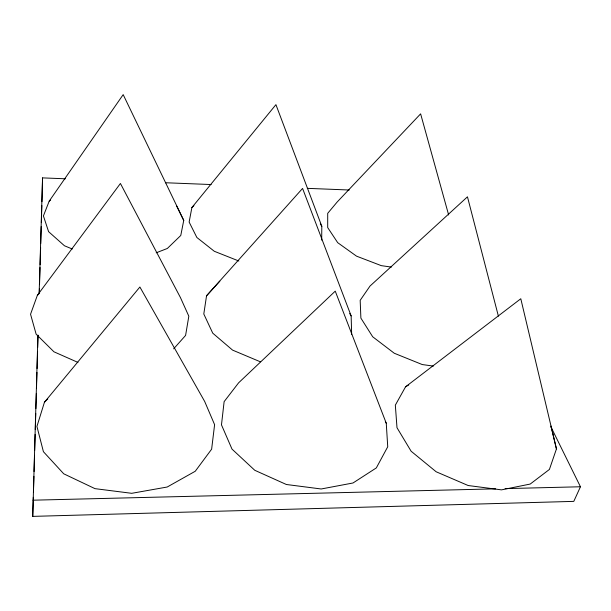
<?xml version="1.0" encoding="UTF-8"?>
<svg xmlns="http://www.w3.org/2000/svg" width="611" height="611" viewBox="0 0 611 611"><rect width="100%" height="100%" fill="white"/><g stroke="black" fill="none" stroke-linecap="round" stroke-linejoin="round"><path stroke-width="0.92" d="M321.692 240.123L321.806 226.261L275.928 104.649L191.885 207.541L189.135 222.06L196.857 237.48L214.308 251.281L238.863 261.019M550.946 426.906L580.45 486.768L573.79 501.379L32.734 516.379L37.92 335.218M65.415 178.786L42.556 177.885L41.96 201.683M39.157 293.265L42.556 177.885M32.734 516.379L33.292 497.308M33.437 492.535L33.91 476.328M34.048 471.555L34.529 455.348M34.667 450.574L35.14 434.368M35.278 429.594L35.759 413.387M35.896 408.622L36.339 393.362M36.484 388.588L36.958 372.382M37.072 368.563L37.577 351.401M37.683 347.583L38.05 335.187M39.28 293.227L39.417 288.461M39.532 284.642L40.036 267.481M40.12 264.616L40.624 247.455M40.731 243.636L41.235 226.475M41.349 222.656L41.853 205.495M351.661 334.408L351.142 315.895L302.575 188.425L206.541 295.785L203.799 314.001L212.75 333.171L232.57 350.111L260.271 361.765M72.274 248.99L64.476 245.782L48.597 231.668L43.419 215.92L49.201 201.134L123.185 94.621L183.743 220.411L180.772 235.479L167.338 248.471L156.187 252.801M44.435 402.252L36.935 426.425L43.412 451.689L63.735 473.808L94.98 488.647L131.701 493.314L167.193 487.02L195.253 471.257L211.635 449.177L214.606 424.668L204.67 401.442L139.888 287.01L44.435 402.252L47.773 398.884M556.445 448.917L549.411 469.447L530.203 484.057L501.501 489.862L468.156 485.524L436.155 471.768L411.134 451.239L396.997 427.723L395.332 405.146L405.559 386.809L520.793 298.748L556.445 448.917L550.992 426.043M173.646 348.843L185.591 335.424L188.822 316.192L180.474 297.641L120.42 183.476L37.363 295.327L30.55 314.237L36.133 334.164L53.944 351.799L77.964 362.415M206.541 295.785L219.83 281.175M191.885 207.541L193.924 205.624M37.363 295.327L38.753 294.112M49.201 201.134L50.652 200.018M405.559 386.809L408.744 384.922M33.055 500.188L495.574 488.846M505.114 488.617L580.45 486.768M165.413 182.742L211.131 184.545M307.318 188.348L349.225 190.006M433.359 366.081L422.27 364.561L394.278 353.25L372.695 336.776L360.887 318.11L360.177 300.337L370.014 286.055L467.461 196.818L498.393 316.154M391.353 267.083L381.302 265.648L356.526 256.154L337.692 242.666L327.702 227.575L327.702 213.331L337.157 202.027L420.62 113.852L448.65 214.973M320.301 223.962L321.806 226.261M349.683 313.565L351.142 315.895M385.312 421.636L386.259 423.232L387.733 446.771L376.323 467.919L353.005 482.988L321.187 488.983L286.345 484.492L254.772 470.287L231.997 449.1L221.48 424.866L224.122 401.648L238.611 382.83L335.248 291.142L386.259 423.232M176.396 205.579L183.743 220.411"/></g></svg>
